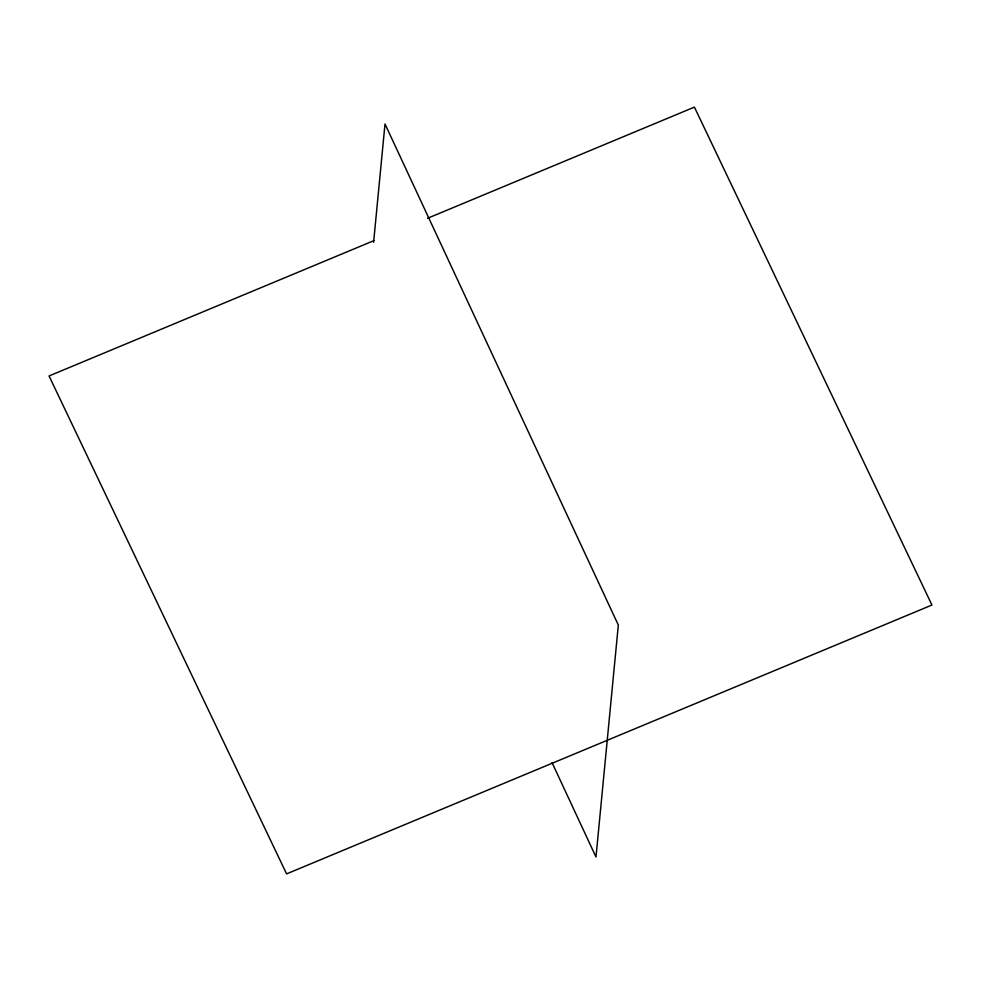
<?xml version="1.0" encoding="UTF-8"?>
<svg xmlns="http://www.w3.org/2000/svg" width="981" height="981" viewBox="0 0 981 981"><rect width="100%" height="100%" fill="white"/><g stroke="black" fill="none" stroke-linecap="round" stroke-linejoin="round"><path stroke-width="1.47" d="M373.614 242.233L385.006 123.998L618.324 625.081L595.994 857.002L552.045 762.617M373.847 240.664L49.05 375.968L286.587 873.887L931.95 605.032L694.413 107.113L427.508 218.309"/></g></svg>
